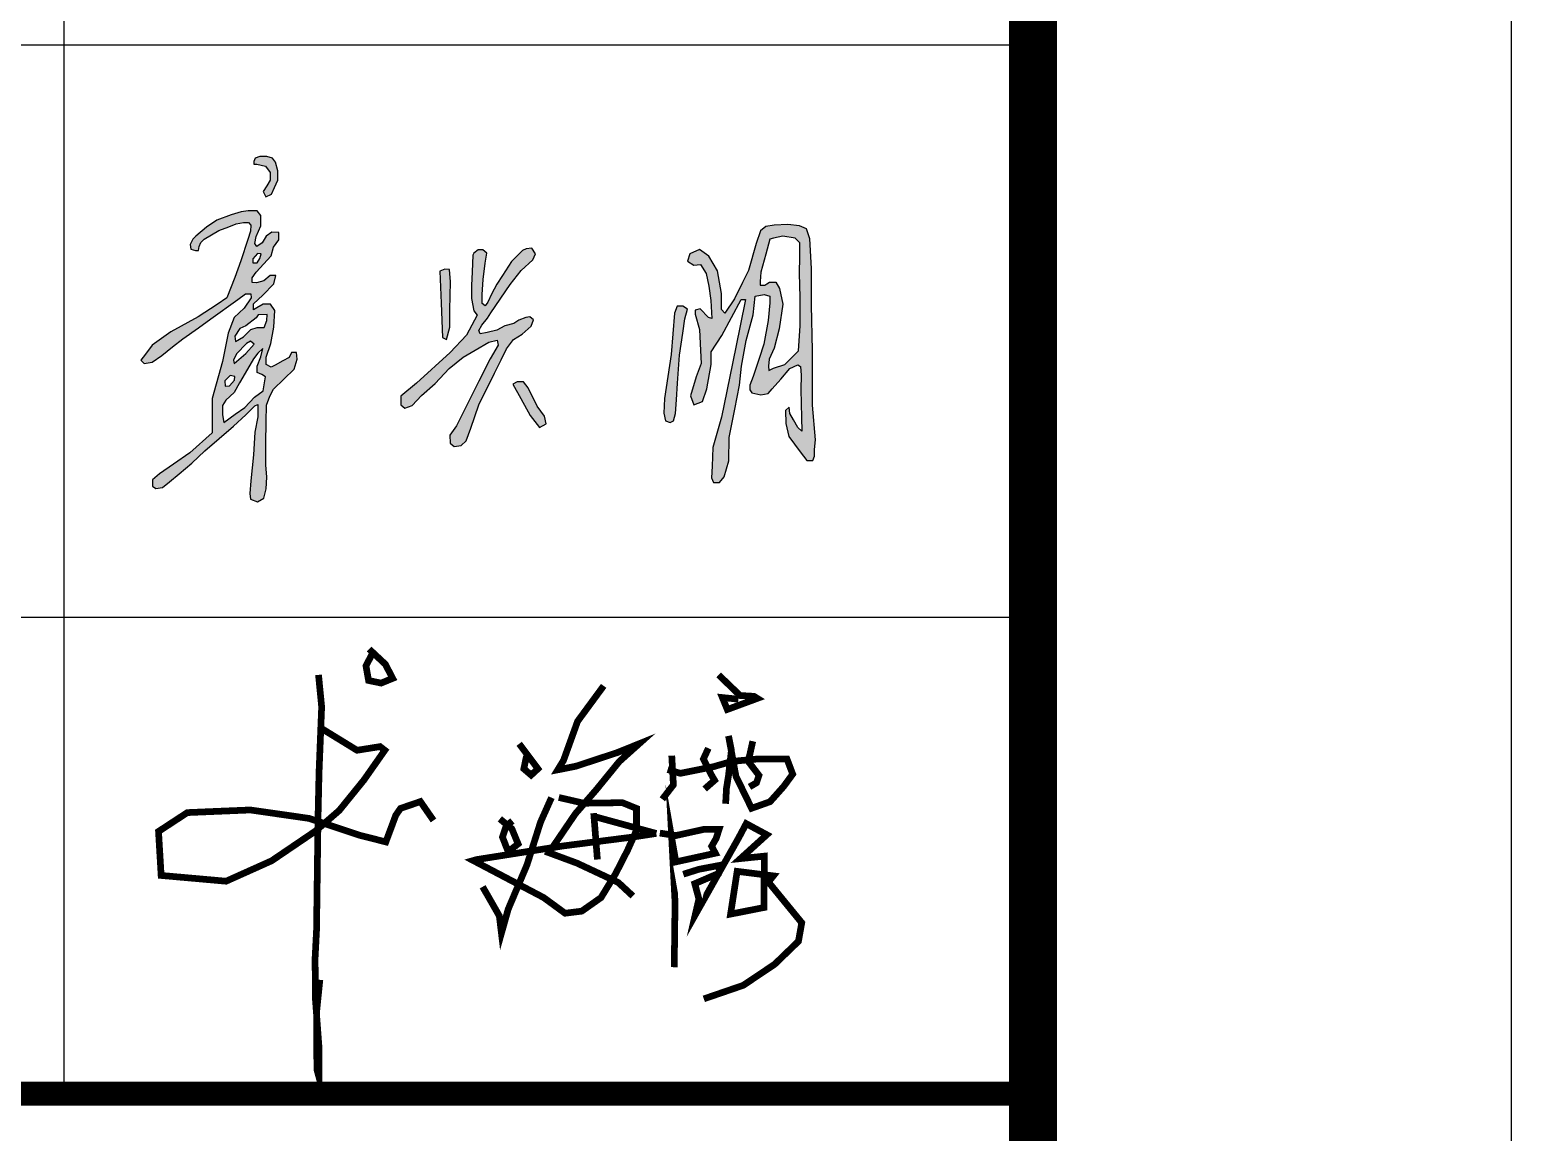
# Model space of a CAD drawing. Extents: x 69728788 to 150676229, y 20327566 to 43663798.
# Drawn here: x 75592230 to 75598425, y 20531956 to 20536564 of the extents above; entities that cross this region are included whole.
import ezdxf

# ---------------------------------------------------------------- set-up
doc = ezdxf.new("R2010")
doc.units = 0
doc.header["$LTSCALE"] = 1000
doc.header["$MEASUREMENT"] = 0
doc.layers.get('0').update_dxf_attribs({"linetype": 'CONTINUOUS'})
doc.layers.add('PUB_TITLE', color=4, linetype='CONTINUOUS')
doc.layers.add('图框', color=253, linetype='CONTINUOUS')

# ---------------------------------------------------------------- blocks, each defined once
blk = doc.blocks.new('zvzgbzxbz')
for points in [[(-131914.1, -764901.6), (-131889.5, -764906.8), (-131875.4, -764925.4), (-131875.4, -764947.8), (-131885, -764963.4), (-131895.6, -764980.4), (-131888.7, -764995.6), (-131872.4, -764988.3), (-131863.4, -764968.8), (-131853.8, -764948), (-131853.8, -764921.1), (-131860.8, -764896.1), (-131869.3, -764884), (-131885.8, -764879.6), (-131905.3, -764879.6), (-131918.5, -764884), (-131922.6, -764893.9), (-131922.6, -764901.6)], [(-131270.9, -765389.6), (-131275, -765380.3), (-131266.4, -765364.3), (-131250, -765344.9), (-131241, -765329.2), (-131185.3, -765247.9), (-131153.1, -765207.3), (-131119.7, -765176.9), (-131111.7, -765159), (-131122.1, -765142.9), (-131138.8, -765144.8), (-131149.5, -765150), (-131180.6, -765181.1), (-131206.8, -765222.2), (-131222.9, -765246.7), (-131239.1, -765275.9), (-131249.2, -765298.6), (-131256.4, -765308.8), (-131265.7, -765302.2), (-131265.9, -765276.5), (-131262.9, -765233), (-131256.4, -765186.4), (-131252.4, -765158), (-131263.5, -765148.3), (-131276.7, -765148.3), (-131289.8, -765157.2), (-131292.1, -765163.3), (-131294.6, -765211), (-131296.6, -765250.9), (-131296.6, -765287.8), (-131289.4, -765323.5), (-131280, -765336.3), (-131310.8, -765393.1), (-131357.5, -765443.1), (-131454.5, -765531.4), (-131500, -765568.6), (-131499.8, -765593.9), (-131488.4, -765603.6), (-131467.2, -765596), (-131439.7, -765567.3), (-131400.8, -765533), (-131360.2, -765489.5), (-131320.4, -765456.5), (-131285.3, -765436.2), (-131246, -765413.4), (-131222.7, -765407.9), (-131219.8, -765422.2), (-131242.2, -765462), (-131274.8, -765525.4), (-131339.8, -765654.7), (-131358.5, -765681.4), (-131357.4, -765703.8), (-131346.2, -765713.4), (-131325.9, -765711.3), (-131311.5, -765697.4), (-131298.2, -765660.6), (-131274.9, -765594), (-131229.9, -765503.1), (-131210.6, -765464.1), (-131195, -765432.6), (-131175.5, -765406.2), (-131150.7, -765390.8), (-131124.2, -765367.6), (-131118.2, -765349.3), (-131127.9, -765340.4), (-131139.9, -765342.3), (-131160, -765350.1), (-131174.6, -765360.2), (-131200.3, -765366.5), (-131223.5, -765379.2), (-131250.7, -765385.9)], [(-131356.3, -765240.3), (-131359.7, -765204.3), (-131373.2, -765203.7), (-131387.8, -765209), (-131384, -765301.3), (-131379.9, -765399.8), (-131368.5, -765405.9), (-131358.2, -765370.3), (-131358.2, -765320.8)], [(-130721.5, -765449.5), (-130740.2, -765576.1), (-130742.8, -765618.3), (-130738, -765639.6), (-130724.5, -765644.4), (-130714.9, -765640.3), (-130709.4, -765619), (-130706.5, -765579.8), (-130702.9, -765531.4), (-130697.6, -765451.1), (-130688.3, -765387.8), (-130682.1, -765346.3), (-130674.2, -765319.1), (-130688.3, -765309.7), (-130704.1, -765309.7), (-130711.9, -765329.9)], [(-131177, -765534.5), (-131154.5, -765575.2), (-131127.3, -765625), (-131100, -765658.9), (-131081.3, -765648.5), (-131086.2, -765626.3), (-131106.7, -765597.8), (-131133.3, -765544.6), (-131146.5, -765528), (-131165.2, -765528)]]:
    blk.add_hatch(color=256).paths.add_polyline_path(points)
h = blk.add_hatch(color=256)
h.paths.add_polyline_path([(-131872.6, -765486), (-131887.4, -765477.4), (-131887.4, -765456.7), (-131873.8, -765417.5), (-131865.4, -765370.6), (-131862.2, -765322.4), (-131875.1, -765304.4), (-131895.6, -765304.4), (-131914.3, -765315.3), (-131923.7, -765320.9), (-131923.7, -765303.8), (-131896.9, -765278), (-131865.4, -765245.9), (-131859.6, -765221.5), (-131875.7, -765221.5), (-131893.7, -765236.9), (-131914.9, -765243.3), (-131927.8, -765242.1), (-131927.8, -765228.6), (-131916.2, -765211.8), (-131873.3, -765165), (-131865.9, -765140.5), (-131850.5, -765118.9), (-131850.5, -765098.4), (-131870.5, -765097.2), (-131887, -765108.6), (-131898.4, -765127.4), (-131913.8, -765138.8), (-131920.3, -765130), (-131916.1, -765109.8), (-131902.4, -765079), (-131902.4, -765048.8), (-131913.2, -765035.7), (-131938.9, -765035.7), (-131959.4, -765038.5), (-131988.5, -765047.7), (-132028.9, -765063), (-132059.1, -765082.4), (-132090.1, -765108.6), (-132098.5, -765117.7), (-132106.3, -765132.6), (-132104.2, -765145.9), (-132090.8, -765149.7), (-132081.9, -765149.7), (-132079.9, -765138.1), (-132075.8, -765126.4), (-132066, -765116.9), (-132045.1, -765104.8), (-132023.5, -765092), (-131995, -765082.2), (-131973.8, -765073), (-131952.9, -765069.7), (-131938.6, -765069.7), (-131931.7, -765077.1), (-131932.8, -765093.9), (-131940.5, -765118), (-131960.2, -765179.5), (-131977.4, -765227.1), (-132000.8, -765286), (-132027.9, -765305.7), (-132083.1, -765341.2), (-132161.7, -765384.2), (-132215.9, -765422.5), (-132234.6, -765447.8), (-132247.8, -765465.5), (-132238.2, -765475.1), (-132215.5, -765471.6), (-132187.6, -765451.5), (-132157.2, -765426.8), (-132127.6, -765404.1), (-132082.2, -765372), (-132046.2, -765346.4), (-131969.2, -765290.8), (-131947.1, -765274.8), (-131931.3, -765274.8), (-131930, -765285.6), (-131950.9, -765315.7), (-131979, -765342.5), (-131996.7, -765387.6), (-132013.4, -765469.5), (-132042.8, -765576), (-132042.8, -765674.4), (-132107.3, -765731.9), (-132154.2, -765764.4), (-132194.2, -765792.2), (-132214.8, -765810), (-132214.1, -765827.6), (-132205.1, -765835), (-132186.1, -765831.4), (-132165.1, -765815.8), (-132137.8, -765792.3), (-132101.2, -765761.4), (-132063.5, -765726.6), (-131981.7, -765654.8), (-131945.6, -765623.1), (-131920.1, -765596.4), (-131911, -765592.5), (-131911, -765628.2), (-131920.1, -765672.9), (-131924, -765737.7), (-131931.1, -765813), (-131934.5, -765849), (-131932.1, -765865.5), (-131912.6, -765872.6), (-131893.7, -765862), (-131887.3, -765835.8), (-131885, -765802.2), (-131887.9, -765766.4), (-131888.7, -765705.6), (-131887.3, -765642.8), (-131886.2, -765595), (-131877.2, -765568.5), (-131865.9, -765548.7), (-131806.6, -765491), (-131797.6, -765462.6), (-131800.2, -765443.8), (-131814.4, -765443.8), (-131820.8, -765457.4), (-131839.6, -765467.7), (-131861.4, -765479.7)])
h.paths.add_polyline_path([(-131888.9, -765513.3), (-131895.8, -765553.3), (-131921.2, -765572.3), (-131948.3, -765601.2), (-131976.5, -765621.2), (-132009.5, -765644.7), (-132012.6, -765623.1), (-132012.6, -765595.8), (-132003.1, -765580), (-131979.6, -765558.5), (-131963.8, -765530.5), (-131941.5, -765491.1), (-131923.8, -765461.3), (-131911.7, -765444.8), (-131896.5, -765432.1), (-131902.2, -765456.2), (-131913, -765482.3), (-131913, -765501.3), (-131899.7, -765507)], flags=16)
h.paths.add_polyline_path([(-131945.4, -765446.1), (-131979, -765474.6), (-131980.9, -765465.1), (-131972.6, -765446.7), (-131943.5, -765417.5), (-131932, -765410.6), (-131921.6, -765418.9)], flags=16)
h.paths.add_polyline_path([(-131977.8, -765512), (-131978.7, -765523.1), (-131992.5, -765539.5), (-132004.9, -765540), (-132005.8, -765524.9), (-131991.1, -765509.3)], flags=16)
h.paths.add_polyline_path([(-131952.3, -765397.8), (-131975.8, -765411.8), (-131977.1, -765395.9), (-131963.2, -765374.3), (-131945.9, -765366.3), (-131916.1, -765343.2), (-131910.4, -765335), (-131884.4, -765334.4), (-131885, -765350.9), (-131892.7, -765371.2), (-131913, -765371.2), (-131931.8, -765377.3)], flags=16)
h.paths.add_polyline_path([(-131912.8, -765185.2), (-131925.7, -765185.2), (-131925.7, -765173.5), (-131912.2, -765158.4), (-131901.8, -765159.7), (-131905.3, -765172.6)], flags=16)
h = blk.add_hatch(color=256)
h.paths.add_polyline_path([(-130519.9, -765291.3), (-130507.7, -765291.3), (-130522.7, -765366.3), (-130545.2, -765475.1), (-130577, -765629), (-130601.5, -765716.8), (-130603.8, -765770.7), (-130605.2, -765804.1), (-130599.4, -765817.4), (-130582.3, -765817.4), (-130569, -765801.1), (-130555, -765755.2), (-130554.2, -765687.8), (-130537.9, -765606.4), (-130524.6, -765537.6), (-130518.7, -765482.8), (-130505.3, -765408.8), (-130485.2, -765334.5), (-130479.4, -765280.8), (-130453.7, -765276.7), (-130437.3, -765280.8), (-130437.3, -765300.7), (-130442, -765351.5), (-130454.9, -765419.2), (-130468.3, -765460.7), (-130484.9, -765512), (-130495.4, -765536.9), (-130495.4, -765550.4), (-130489, -765559.6), (-130463.3, -765565.4), (-130442.3, -765561.1), (-130431.1, -765547.5), (-130405.4, -765520.1), (-130379.4, -765489.2), (-130356.7, -765478.7), (-130349.1, -765483.9), (-130346.8, -765509), (-130348, -765549.7), (-130346.1, -765630.4), (-130345.4, -765670), (-130357.2, -765659), (-130369.6, -765637), (-130380.2, -765618.4), (-130381.4, -765601), (-130392.4, -765609.8), (-130391.6, -765647.3), (-130382.8, -765684.7), (-130349.8, -765728.7), (-130330.8, -765754.1), (-130313.8, -765754.1), (-130308.4, -765741.2), (-130309, -765722.1), (-130306.1, -765694.3), (-130314.2, -765594.6), (-130314.1, -765437.3), (-130317.5, -765306.9), (-130317.2, -765202), (-130322.2, -765116.3), (-130331.5, -765087.8), (-130351.6, -765078.9), (-130385.2, -765075.4), (-130424.8, -765076.6), (-130449.1, -765080.5), (-130464.2, -765093.6), (-130476.3, -765129.7), (-130498.4, -765207.9), (-130516.4, -765242.2), (-130539.3, -765288.7), (-130567.1, -765330.4), (-130576.1, -765319.8), (-130576.1, -765273.2), (-130588.3, -765208.7), (-130612.8, -765166.2), (-130639.8, -765147.4), (-130667.6, -765159.6), (-130674.1, -765180.9), (-130656.2, -765192.3), (-130637.4, -765189.9), (-130621, -765216), (-130612.8, -765252.8), (-130607.1, -765293.6), (-130604.4, -765345.1), (-130614.2, -765342.2), (-130638.2, -765318.1), (-130652.1, -765321.4), (-130652.2, -765333.5), (-130640, -765376.7), (-130637.1, -765437.6), (-130635.4, -765475.1), (-130649.3, -765513.6), (-130666.2, -765568), (-130655.9, -765594.2), (-130631.1, -765584.5), (-130618.4, -765548.3), (-130606.2, -765477.9), (-130606.2, -765441.4), (-130575.2, -765394.5)])
h.paths.add_polyline_path([(-130410.2, -765375), (-130400.1, -765304.4), (-130409.2, -765259), (-130420.3, -765240.9), (-130438.5, -765240.9), (-130446.3, -765245.8), (-130451.6, -765250), (-130465.2, -765250), (-130465.2, -765239.4), (-130463, -765212.6), (-130449.1, -765160.7), (-130437.5, -765117.3), (-130427.2, -765114.1), (-130400, -765108.4), (-130364.7, -765114.1), (-130351.1, -765127.7), (-130351.1, -765168.4), (-130352, -765215.5), (-130350.2, -765285.3), (-130350.2, -765366.8), (-130354.7, -765438.4), (-130394.6, -765478.2), (-130427.2, -765488.2), (-130439.9, -765495.4), (-130441.7, -765482.8), (-130439, -765462.8), (-130424.5, -765431.1)], flags=16)
for p, q in [((-131918.5, -764884), (-131922.6, -764893.9)), ((-131922.6, -764893.9), (-131922.6, -764901.6)), ((-131922.6, -764901.6), (-131914.1, -764901.6)), ((-131905.3, -764879.6), (-131918.5, -764884)), ((-131914.1, -764901.6), (-131889.5, -764906.8)), ((-131885.8, -764879.6), (-131905.3, -764879.6)), ((-131889.5, -764906.8), (-131875.4, -764925.4)), ((-131869.3, -764884), (-131885.8, -764879.6)), ((-131860.8, -764896.1), (-131869.3, -764884)), ((-131853.8, -764921.1), (-131860.8, -764896.1)), ((-131875.4, -764947.8), (-131885, -764963.4)), ((-131875.4, -764925.4), (-131875.4, -764947.8)), ((-131863.4, -764968.8), (-131853.8, -764948)), ((-131853.8, -764948), (-131853.8, -764921.1)), ((-131885, -764963.4), (-131895.6, -764980.4)), ((-131895.6, -764980.4), (-131888.7, -764995.6)), ((-131888.7, -764995.6), (-131872.4, -764988.3)), ((-131872.4, -764988.3), (-131863.4, -764968.8)), ((-131959.4, -765038.5), (-131988.5, -765047.7)), ((-131938.9, -765035.7), (-131959.4, -765038.5)), ((-131913.2, -765035.7), (-131938.9, -765035.7)), ((-131902.4, -765048.8), (-131913.2, -765035.7)), ((-132059.1, -765082.4), (-132090.1, -765108.6)), ((-132028.9, -765063), (-132059.1, -765082.4)), ((-131988.5, -765047.7), (-132028.9, -765063)), ((-132023.5, -765092), (-131995, -765082.2)), ((-131995, -765082.2), (-131973.8, -765073)), ((-131973.8, -765073), (-131952.9, -765069.7)), ((-131952.9, -765069.7), (-131938.6, -765069.7)), ((-131938.6, -765069.7), (-131931.7, -765077.1)), ((-131931.7, -765077.1), (-131932.8, -765093.9)), ((-131916.1, -765109.8), (-131902.4, -765079)), ((-131902.4, -765079), (-131902.4, -765048.8)), ((-130449.1, -765080.5), (-130464.2, -765093.6)), ((-130424.8, -765076.6), (-130449.1, -765080.5)), ((-130385.2, -765075.4), (-130424.8, -765076.6)), ((-130351.6, -765078.9), (-130385.2, -765075.4)), ((-130331.5, -765087.8), (-130351.6, -765078.9)), ((-132098.5, -765117.7), (-132106.3, -765132.6)), ((-132090.1, -765108.6), (-132098.5, -765117.7)), ((-132079.9, -765138.1), (-132075.8, -765126.4)), ((-132075.8, -765126.4), (-132066, -765116.9)), ((-132066, -765116.9), (-132045.1, -765104.8)), ((-132045.1, -765104.8), (-132023.5, -765092)), ((-131940.5, -765118), (-131960.2, -765179.5)), ((-131932.8, -765093.9), (-131940.5, -765118)), ((-131920.3, -765130), (-131916.1, -765109.8)), ((-131898.4, -765127.4), (-131913.8, -765138.8)), ((-131887, -765108.6), (-131898.4, -765127.4)), ((-131870.5, -765097.2), (-131887, -765108.6)), ((-131850.5, -765098.4), (-131870.5, -765097.2)), ((-131865.9, -765140.5), (-131850.5, -765118.9)), ((-131850.5, -765118.9), (-131850.5, -765098.4)), ((-130464.2, -765093.6), (-130476.3, -765129.7)), ((-130437.5, -765117.3), (-130449.1, -765160.7)), ((-130427.2, -765114.1), (-130437.5, -765117.3)), ((-130400, -765108.4), (-130427.2, -765114.1)), ((-130364.7, -765114.1), (-130400, -765108.4)), ((-130351.1, -765127.7), (-130364.7, -765114.1)), ((-130351.1, -765168.4), (-130351.1, -765127.7)), ((-130322.2, -765116.3), (-130331.5, -765087.8)), ((-130317.2, -765202), (-130322.2, -765116.3)), ((-132106.3, -765132.6), (-132104.2, -765145.9)), ((-132104.2, -765145.9), (-132090.8, -765149.7)), ((-132090.8, -765149.7), (-132081.9, -765149.7)), ((-132081.9, -765149.7), (-132079.9, -765138.1)), ((-131912.2, -765158.4), (-131925.7, -765173.5)), ((-131913.8, -765138.8), (-131920.3, -765130)), ((-131916.2, -765211.8), (-131873.3, -765165)), ((-131901.8, -765159.7), (-131912.2, -765158.4)), ((-131905.3, -765172.6), (-131901.8, -765159.7)), ((-131873.3, -765165), (-131865.9, -765140.5)), ((-131292.1, -765163.3), (-131294.6, -765211)), ((-131289.8, -765157.2), (-131292.1, -765163.3)), ((-131276.7, -765148.3), (-131289.8, -765157.2)), ((-131263.5, -765148.3), (-131276.7, -765148.3)), ((-131252.4, -765158), (-131263.5, -765148.3)), ((-131256.4, -765186.4), (-131252.4, -765158)), ((-131149.5, -765150), (-131180.6, -765181.1)), ((-131138.8, -765144.8), (-131149.5, -765150)), ((-131122.1, -765142.9), (-131138.8, -765144.8)), ((-131111.7, -765159), (-131122.1, -765142.9)), ((-131119.7, -765176.9), (-131111.7, -765159)), ((-130667.6, -765159.6), (-130674.1, -765180.9)), ((-130639.8, -765147.4), (-130667.6, -765159.6)), ((-130612.8, -765166.2), (-130639.8, -765147.4)), ((-130588.3, -765208.7), (-130612.8, -765166.2)), ((-130476.3, -765129.7), (-130498.4, -765207.9)), ((-130449.1, -765160.7), (-130463, -765212.6)), ((-130352, -765215.5), (-130351.1, -765168.4)), ((-131960.2, -765179.5), (-131977.4, -765227.1)), ((-131927.8, -765228.6), (-131916.2, -765211.8)), ((-131925.7, -765173.5), (-131925.7, -765185.2)), ((-131925.7, -765185.2), (-131912.8, -765185.2)), ((-131912.8, -765185.2), (-131905.3, -765172.6)), ((-131373.2, -765203.7), (-131387.8, -765209)), ((-131387.8, -765209), (-131384, -765301.3)), ((-131359.7, -765204.3), (-131373.2, -765203.7)), ((-131356.3, -765240.3), (-131359.7, -765204.3)), ((-131294.6, -765211), (-131296.6, -765250.9)), ((-131262.9, -765233), (-131256.4, -765186.4)), ((-131180.6, -765181.1), (-131206.8, -765222.2)), ((-131185.3, -765247.9), (-131153.1, -765207.3)), ((-131153.1, -765207.3), (-131119.7, -765176.9)), ((-130674.1, -765180.9), (-130656.2, -765192.3)), ((-130656.2, -765192.3), (-130637.4, -765189.9)), ((-130637.4, -765189.9), (-130621, -765216)), ((-130576.1, -765273.2), (-130588.3, -765208.7)), ((-130498.4, -765207.9), (-130516.4, -765242.2)), ((-130463, -765212.6), (-130465.2, -765239.4)), ((-130317.5, -765306.9), (-130317.2, -765202)), ((-131977.4, -765227.1), (-132000.8, -765286)), ((-131927.8, -765242.1), (-131927.8, -765228.6)), ((-131914.9, -765243.3), (-131927.8, -765242.1)), ((-131893.7, -765236.9), (-131914.9, -765243.3)), ((-131896.9, -765278), (-131865.4, -765245.9)), ((-131875.7, -765221.5), (-131893.7, -765236.9)), ((-131859.6, -765221.5), (-131875.7, -765221.5)), ((-131865.4, -765245.9), (-131859.6, -765221.5)), ((-131358.2, -765320.8), (-131356.3, -765240.3)), ((-131296.6, -765250.9), (-131296.6, -765287.8)), ((-131265.9, -765276.5), (-131262.9, -765233)), ((-131241, -765329.2), (-131185.3, -765247.9)), ((-131222.9, -765246.7), (-131239.1, -765275.9)), ((-131206.8, -765222.2), (-131222.9, -765246.7)), ((-130621, -765216), (-130612.8, -765252.8)), ((-130612.8, -765252.8), (-130607.1, -765293.6)), ((-130516.4, -765242.2), (-130539.3, -765288.7)), ((-130465.2, -765239.4), (-130465.2, -765250)), ((-130465.2, -765250), (-130451.6, -765250)), ((-130451.6, -765250), (-130446.3, -765245.8)), ((-130446.3, -765245.8), (-130438.5, -765240.9)), ((-130438.5, -765240.9), (-130420.3, -765240.9)), ((-130420.3, -765240.9), (-130409.2, -765259)), ((-130350.2, -765285.3), (-130352, -765215.5)), ((-132046.2, -765346.4), (-131969.2, -765290.8)), ((-132000.8, -765286), (-132027.9, -765305.7)), ((-131969.2, -765290.8), (-131947.1, -765274.8)), ((-131930, -765285.6), (-131950.9, -765315.7)), ((-131947.1, -765274.8), (-131931.3, -765274.8)), ((-131931.3, -765274.8), (-131930, -765285.6)), ((-131923.7, -765303.8), (-131896.9, -765278)), ((-131296.6, -765287.8), (-131289.4, -765323.5)), ((-131265.7, -765302.2), (-131265.9, -765276.5)), ((-131239.1, -765275.9), (-131249.2, -765298.6)), ((-130607.1, -765293.6), (-130604.4, -765345.1)), ((-130576.1, -765319.8), (-130576.1, -765273.2)), ((-130575.2, -765394.5), (-130519.9, -765291.3)), ((-130539.3, -765288.7), (-130567.1, -765330.4)), ((-130507.7, -765291.3), (-130522.7, -765366.3)), ((-130519.9, -765291.3), (-130507.7, -765291.3)), ((-130485.2, -765334.5), (-130479.4, -765280.8)), ((-130479.4, -765280.8), (-130453.7, -765276.7)), ((-130453.7, -765276.7), (-130437.3, -765280.8)), ((-130437.3, -765280.8), (-130437.3, -765300.7)), ((-130409.2, -765259), (-130400.1, -765304.4)), ((-130350.2, -765366.8), (-130350.2, -765285.3)), ((-132027.9, -765305.7), (-132083.1, -765341.2)), ((-131950.9, -765315.7), (-131979, -765342.5)), ((-131923.7, -765320.9), (-131923.7, -765303.8)), ((-131914.3, -765315.3), (-131923.7, -765320.9)), ((-131910.4, -765335), (-131916.1, -765343.2)), ((-131895.6, -765304.4), (-131914.3, -765315.3)), ((-131884.4, -765334.4), (-131910.4, -765335)), ((-131875.1, -765304.4), (-131895.6, -765304.4)), ((-131885, -765350.9), (-131884.4, -765334.4)), ((-131862.2, -765322.4), (-131875.1, -765304.4)), ((-131865.4, -765370.6), (-131862.2, -765322.4)), ((-131384, -765301.3), (-131379.9, -765399.8)), ((-131358.2, -765370.3), (-131358.2, -765320.8)), ((-131280, -765336.3), (-131310.8, -765393.1)), ((-131289.4, -765323.5), (-131280, -765336.3)), ((-131256.4, -765308.8), (-131265.7, -765302.2)), ((-131249.2, -765298.6), (-131256.4, -765308.8)), ((-131250, -765344.9), (-131241, -765329.2)), ((-131127.9, -765340.4), (-131139.9, -765342.3)), ((-131118.2, -765349.3), (-131127.9, -765340.4)), ((-130711.9, -765329.9), (-130721.5, -765449.5)), ((-130704.1, -765309.7), (-130711.9, -765329.9)), ((-130688.3, -765309.7), (-130704.1, -765309.7)), ((-130674.2, -765319.1), (-130688.3, -765309.7)), ((-130682.1, -765346.3), (-130674.2, -765319.1)), ((-130652.1, -765321.4), (-130652.2, -765333.5)), ((-130652.2, -765333.5), (-130640, -765376.7)), ((-130638.2, -765318.1), (-130652.1, -765321.4)), ((-130614.2, -765342.2), (-130638.2, -765318.1)), ((-130567.1, -765330.4), (-130576.1, -765319.8)), ((-130567.1, -765330.4), (-130567.1, -765330.4)), ((-130505.3, -765408.8), (-130485.2, -765334.5)), ((-130437.3, -765300.7), (-130442, -765351.5)), ((-130400.1, -765304.4), (-130410.2, -765375)), ((-130314.1, -765437.3), (-130317.5, -765306.9)), ((-132083.1, -765341.2), (-132161.7, -765384.2)), ((-132127.6, -765404.1), (-132082.2, -765372)), ((-132082.2, -765372), (-132046.2, -765346.4)), ((-131979, -765342.5), (-131996.7, -765387.6)), ((-131963.2, -765374.3), (-131977.1, -765395.9)), ((-131945.9, -765366.3), (-131963.2, -765374.3)), ((-131952.3, -765397.8), (-131931.8, -765377.3)), ((-131916.1, -765343.2), (-131945.9, -765366.3)), ((-131931.8, -765377.3), (-131913, -765371.2)), ((-131913, -765371.2), (-131892.7, -765371.2)), ((-131892.7, -765371.2), (-131885, -765350.9)), ((-131873.8, -765417.5), (-131865.4, -765370.6)), ((-131368.5, -765405.9), (-131358.2, -765370.3)), ((-131275, -765380.3), (-131266.4, -765364.3)), ((-131270.9, -765389.6), (-131275, -765380.3)), ((-131266.4, -765364.3), (-131250, -765344.9)), ((-131223.5, -765379.2), (-131250.7, -765385.9)), ((-131200.3, -765366.5), (-131223.5, -765379.2)), ((-131174.6, -765360.2), (-131200.3, -765366.5)), ((-131160, -765350.1), (-131174.6, -765360.2)), ((-131139.9, -765342.3), (-131160, -765350.1)), ((-131150.7, -765390.8), (-131124.2, -765367.6)), ((-131124.2, -765367.6), (-131118.2, -765349.3)), ((-130688.3, -765387.8), (-130682.1, -765346.3)), ((-130640, -765376.7), (-130637.1, -765437.6)), ((-130604.4, -765345.1), (-130614.2, -765342.2)), ((-130522.7, -765366.3), (-130545.2, -765475.1)), ((-130442, -765351.5), (-130454.9, -765419.2)), ((-130410.2, -765375), (-130424.5, -765431.1)), ((-130354.7, -765438.4), (-130350.2, -765366.8)), ((-132215.9, -765422.5), (-132234.6, -765447.8)), ((-132161.7, -765384.2), (-132215.9, -765422.5)), ((-132157.2, -765426.8), (-132127.6, -765404.1)), ((-131996.7, -765387.6), (-132013.4, -765469.5)), ((-131977.1, -765395.9), (-131975.8, -765411.8)), ((-131975.8, -765411.8), (-131952.3, -765397.8)), ((-131943.5, -765417.5), (-131972.6, -765446.7)), ((-131945.4, -765446.1), (-131921.6, -765418.9)), ((-131932, -765410.6), (-131943.5, -765417.5)), ((-131921.6, -765418.9), (-131932, -765410.6)), ((-131887.4, -765456.7), (-131873.8, -765417.5)), ((-131379.9, -765399.8), (-131368.5, -765405.9)), ((-131310.8, -765393.1), (-131357.5, -765443.1)), ((-131285.3, -765436.2), (-131246, -765413.4)), ((-131250.7, -765385.9), (-131270.9, -765389.6)), ((-131246, -765413.4), (-131222.7, -765407.9)), ((-131219.8, -765422.2), (-131242.2, -765462)), ((-131222.7, -765407.9), (-131219.8, -765422.2)), ((-131195, -765432.6), (-131175.5, -765406.2)), ((-131175.5, -765406.2), (-131150.7, -765390.8)), ((-130697.6, -765451.1), (-130688.3, -765387.8)), ((-130606.2, -765441.4), (-130575.2, -765394.5)), ((-130518.7, -765482.8), (-130505.3, -765408.8)), ((-130454.9, -765419.2), (-130468.3, -765460.7)), ((-132234.6, -765447.8), (-132247.8, -765465.5)), ((-132247.8, -765465.5), (-132238.2, -765475.1)), ((-132215.5, -765471.6), (-132187.6, -765451.5)), ((-132187.6, -765451.5), (-132157.2, -765426.8)), ((-131972.6, -765446.7), (-131980.9, -765465.1)), ((-131980.9, -765465.1), (-131979, -765474.6)), ((-131979, -765474.6), (-131945.4, -765446.1)), ((-131923.8, -765461.3), (-131941.5, -765491.1)), ((-131911.7, -765444.8), (-131923.8, -765461.3)), ((-131913, -765482.3), (-131902.2, -765456.2)), ((-131896.5, -765432.1), (-131911.7, -765444.8)), ((-131911.7, -765444.8), (-131911.7, -765444.8)), ((-131911.7, -765444.8), (-131911.7, -765444.8)), ((-131902.2, -765456.2), (-131896.5, -765432.1)), ((-131896.5, -765432.1), (-131896.5, -765432.1)), ((-131896.5, -765432.1), (-131896.5, -765432.1)), ((-131887.4, -765477.4), (-131887.4, -765456.7)), ((-131839.6, -765467.7), (-131861.4, -765479.7)), ((-131820.8, -765457.4), (-131839.6, -765467.7)), ((-131814.4, -765443.8), (-131820.8, -765457.4)), ((-131800.2, -765443.8), (-131814.4, -765443.8)), ((-131806.6, -765491), (-131797.6, -765462.6)), ((-131797.6, -765462.6), (-131800.2, -765443.8)), ((-131357.5, -765443.1), (-131454.5, -765531.4)), ((-131360.2, -765489.5), (-131320.4, -765456.5)), ((-131320.4, -765456.5), (-131285.3, -765436.2)), ((-131242.2, -765462), (-131274.8, -765525.4)), ((-131229.9, -765503.1), (-131210.6, -765464.1)), ((-131210.6, -765464.1), (-131195, -765432.6)), ((-130721.5, -765449.5), (-130740.2, -765576.1)), ((-130702.9, -765531.4), (-130697.6, -765451.1)), ((-130637.1, -765437.6), (-130635.4, -765475.1)), ((-130606.2, -765477.9), (-130606.2, -765441.4)), ((-130468.3, -765460.7), (-130484.9, -765512)), ((-130439, -765462.8), (-130441.7, -765482.8)), ((-130424.5, -765431.1), (-130439, -765462.8)), ((-130394.6, -765478.2), (-130354.7, -765438.4)), ((-130314.2, -765594.6), (-130314.1, -765437.3)), ((-132238.2, -765475.1), (-132215.5, -765471.6)), ((-132013.4, -765469.5), (-132042.8, -765576)), ((-131991.1, -765509.3), (-132005.8, -765524.9)), ((-131977.8, -765512), (-131991.1, -765509.3)), ((-131941.5, -765491.1), (-131963.8, -765530.5)), ((-131913, -765501.3), (-131913, -765482.3)), ((-131899.7, -765507), (-131913, -765501.3)), ((-131888.9, -765513.3), (-131899.7, -765507)), ((-131872.6, -765486), (-131887.4, -765477.4)), ((-131861.4, -765479.7), (-131872.6, -765486)), ((-131865.9, -765548.7), (-131806.6, -765491)), ((-131400.8, -765533), (-131360.2, -765489.5)), ((-131274.9, -765594), (-131229.9, -765503.1)), ((-130635.4, -765475.1), (-130649.3, -765513.6)), ((-130618.4, -765548.3), (-130606.2, -765477.9)), ((-130545.2, -765475.1), (-130577, -765629)), ((-130524.6, -765537.6), (-130518.7, -765482.8)), ((-130441.7, -765482.8), (-130439.9, -765495.4)), ((-130439.9, -765495.4), (-130427.2, -765488.2)), ((-130427.2, -765488.2), (-130394.6, -765478.2)), ((-130405.4, -765520.1), (-130379.4, -765489.2)), ((-130379.4, -765489.2), (-130356.7, -765478.7)), ((-130356.7, -765478.7), (-130349.1, -765483.9)), ((-130349.1, -765483.9), (-130346.8, -765509)), ((-130346.8, -765509), (-130348, -765549.7)), ((-132005.8, -765524.9), (-132004.9, -765540)), ((-132004.9, -765540), (-131992.5, -765539.5)), ((-131992.5, -765539.5), (-131978.7, -765523.1)), ((-131963.8, -765530.5), (-131979.6, -765558.5)), ((-131978.7, -765523.1), (-131977.8, -765512)), ((-131921.2, -765572.3), (-131895.8, -765553.3)), ((-131895.8, -765553.3), (-131888.9, -765513.3)), ((-131877.2, -765568.5), (-131865.9, -765548.7)), ((-131454.5, -765531.4), (-131500, -765568.6)), ((-131439.7, -765567.3), (-131400.8, -765533)), ((-131274.8, -765525.4), (-131339.8, -765654.7)), ((-131165.2, -765528), (-131177, -765534.5)), ((-131177, -765534.5), (-131154.5, -765575.2)), ((-131146.5, -765528), (-131165.2, -765528)), ((-131133.3, -765544.6), (-131146.5, -765528)), ((-131106.7, -765597.8), (-131133.3, -765544.6)), ((-130706.5, -765579.8), (-130702.9, -765531.4)), ((-130649.3, -765513.6), (-130666.2, -765568)), ((-130631.1, -765584.5), (-130618.4, -765548.3)), ((-130537.9, -765606.4), (-130524.6, -765537.6)), ((-130484.9, -765512), (-130495.4, -765536.9)), ((-130495.4, -765536.9), (-130495.4, -765550.4)), ((-130495.4, -765550.4), (-130489, -765559.6)), ((-130442.3, -765561.1), (-130431.1, -765547.5)), ((-130431.1, -765547.5), (-130405.4, -765520.1)), ((-130348, -765549.7), (-130346.1, -765630.4)), ((-132042.8, -765576), (-132042.8, -765674.4)), ((-132003.1, -765580), (-132012.6, -765595.8)), ((-132012.6, -765595.8), (-132012.6, -765623.1)), ((-131979.6, -765558.5), (-132003.1, -765580)), ((-131948.3, -765601.2), (-131921.2, -765572.3)), ((-131945.6, -765623.1), (-131920.1, -765596.4)), ((-131920.1, -765596.4), (-131911, -765592.5)), ((-131911, -765592.5), (-131911, -765628.2)), ((-131887.3, -765642.8), (-131886.2, -765595)), ((-131886.2, -765595), (-131877.2, -765568.5)), ((-131500, -765568.6), (-131499.8, -765593.9)), ((-131499.8, -765593.9), (-131488.4, -765603.6)), ((-131488.4, -765603.6), (-131467.2, -765596)), ((-131467.2, -765596), (-131439.7, -765567.3)), ((-131298.2, -765660.6), (-131274.9, -765594)), ((-131154.5, -765575.2), (-131127.3, -765625)), ((-130740.2, -765576.1), (-130742.8, -765618.3)), ((-130709.4, -765619), (-130706.5, -765579.8)), ((-130666.2, -765568), (-130655.9, -765594.2)), ((-130655.9, -765594.2), (-130631.1, -765584.5)), ((-130489, -765559.6), (-130463.3, -765565.4)), ((-130463.3, -765565.4), (-130442.3, -765561.1)), ((-130306.1, -765694.3), (-130314.2, -765594.6)), ((-132012.6, -765623.1), (-132009.5, -765644.7)), ((-132009.5, -765644.7), (-131976.5, -765621.2)), ((-131981.7, -765654.8), (-131945.6, -765623.1)), ((-131976.5, -765621.2), (-131948.3, -765601.2)), ((-131911, -765628.2), (-131920.1, -765672.9)), ((-131127.3, -765625), (-131100, -765658.9)), ((-131086.2, -765626.3), (-131106.7, -765597.8)), ((-131081.3, -765648.5), (-131086.2, -765626.3)), ((-130742.8, -765618.3), (-130738, -765639.6)), ((-130738, -765639.6), (-130724.5, -765644.4)), ((-130714.9, -765640.3), (-130709.4, -765619)), ((-130577, -765629), (-130601.5, -765716.8)), ((-130554.2, -765687.8), (-130537.9, -765606.4)), ((-130381.4, -765601), (-130392.4, -765609.8)), ((-130392.4, -765609.8), (-130391.6, -765647.3)), ((-130380.2, -765618.4), (-130381.4, -765601)), ((-130369.6, -765637), (-130380.2, -765618.4)), ((-130357.2, -765659), (-130369.6, -765637)), ((-130346.1, -765630.4), (-130345.4, -765670)), ((-132042.8, -765674.4), (-132107.3, -765731.9)), ((-132063.5, -765726.6), (-131981.7, -765654.8)), ((-131920.1, -765672.9), (-131924, -765737.7)), ((-131888.7, -765705.6), (-131887.3, -765642.8)), ((-131339.8, -765654.7), (-131358.5, -765681.4)), ((-131358.5, -765681.4), (-131357.4, -765703.8)), ((-131311.5, -765697.4), (-131298.2, -765660.6)), ((-131100, -765658.9), (-131081.3, -765648.5)), ((-130724.5, -765644.4), (-130714.9, -765640.3)), ((-130391.6, -765647.3), (-130382.8, -765684.7)), ((-130345.4, -765670), (-130357.2, -765659)), ((-131887.9, -765766.4), (-131888.7, -765705.6)), ((-131357.4, -765703.8), (-131346.2, -765713.4)), ((-131346.2, -765713.4), (-131325.9, -765711.3)), ((-131325.9, -765711.3), (-131311.5, -765697.4)), ((-130601.5, -765716.8), (-130603.8, -765770.7)), ((-130555, -765755.2), (-130554.2, -765687.8)), ((-130382.8, -765684.7), (-130349.8, -765728.7)), ((-130309, -765722.1), (-130306.1, -765694.3)), ((-130308.4, -765741.2), (-130309, -765722.1)), ((-132154.2, -765764.4), (-132194.2, -765792.2)), ((-132107.3, -765731.9), (-132154.2, -765764.4)), ((-132137.8, -765792.3), (-132101.2, -765761.4)), ((-132101.2, -765761.4), (-132063.5, -765726.6)), ((-131924, -765737.7), (-131931.1, -765813)), ((-131885, -765802.2), (-131887.9, -765766.4)), ((-130569, -765801.1), (-130555, -765755.2)), ((-130349.8, -765728.7), (-130330.8, -765754.1)), ((-130330.8, -765754.1), (-130313.8, -765754.1)), ((-130313.8, -765754.1), (-130308.4, -765741.2)), ((-132194.2, -765792.2), (-132214.8, -765810)), ((-132214.8, -765810), (-132214.1, -765827.6)), ((-132165.1, -765815.8), (-132137.8, -765792.3)), ((-131887.3, -765835.8), (-131885, -765802.2)), ((-130603.8, -765770.7), (-130605.2, -765804.1)), ((-130605.2, -765804.1), (-130599.4, -765817.4)), ((-130582.3, -765817.4), (-130569, -765801.1)), ((-132214.1, -765827.6), (-132205.1, -765835)), ((-132205.1, -765835), (-132186.1, -765831.4)), ((-132186.1, -765831.4), (-132165.1, -765815.8)), ((-131931.1, -765813), (-131934.5, -765849)), ((-131934.5, -765849), (-131932.1, -765865.5)), ((-131893.7, -765862), (-131887.3, -765835.8)), ((-130599.4, -765817.4), (-130582.3, -765817.4)), ((-131932.1, -765865.5), (-131912.6, -765872.6)), ((-131912.6, -765872.6), (-131893.7, -765862))]:
    blk.add_line(p, q)

msp = doc.modelspace()

# ---------------------------------------------------------------- linework, layer by layer
at = {"const_width": 28}
for points in [[(75593649.5, 20533975.8), (75593717.4, 20533912.4), (75593748, 20533853.3), (75593699.8, 20533833.6), (75593647.3, 20533844.5), (75593636.3, 20533905.8), (75593660.4, 20533951.8)], [(75593438, 20533868), (75593451.1, 20533734.6), (75593440.2, 20533461), (75593435.8, 20533266.3), (75593429.7, 20532801.2), (75593423.6, 20532682.9), (75593425.1, 20532512.3), (75593440.5, 20532304.9), (75593440.5, 20532185), (75593431.3, 20532218.8), (75593429.7, 20532457), (75593443.6, 20532593.8)], [(75595110.9, 20533867.7), (75595200.3, 20533781.7), (75595258.8, 20533778.3), (75595272.6, 20533769.7), (75595147, 20533723.3), (75595126.4, 20533773.2), (75595193.4, 20533766.3)], [(75594630.1, 20533822), (75594521.1, 20533673.8), (75594462.2, 20533510.4), (75594438.2, 20533471.2), (75594514.5, 20533486.4), (75594686.8, 20533543.1), (75594778.3, 20533580.1), (75594695.5, 20533506), (75594599.5, 20533388.4), (75594512.3, 20533288.2), (75594401.1, 20533124.8), (75594518.9, 20533081.2), (75594691.1, 20533000.6), (75594752.2, 20532943.9)], [(75593445.7, 20533647), (75593599, 20533552.9), (75593695.4, 20533568.2), (75593715.1, 20533552.9), (75593627.5, 20533428.2), (75593524.6, 20533301.3), (75593426, 20533215.9), (75593242.1, 20533091.2), (75593051.6, 20533005.8), (75592780, 20533029.9), (75592769.1, 20533213.7), (75592889.5, 20533292.5), (75593152.3, 20533303.5), (75593397.6, 20533268.4), (75593607.8, 20533198.4), (75593719.5, 20533170), (75593761.1, 20533281.6), (75593780.8, 20533310), (75593864, 20533338.5), (75593918.7, 20533259.7)], [(75594276.8, 20533580.1), (75594355.3, 20533475.5), (75594326.9, 20533449.4), (75594296.4, 20533475.5), (75594307.3, 20533527.8)], [(75594897.6, 20533472.1), (75594950.9, 20533456.6), (75595088.5, 20533484.1), (75595165.9, 20533506.4), (75595276, 20533516.8), (75595396.4, 20533516.8), (75595420.5, 20533453.2), (75595382.6, 20533401.6), (75595325.9, 20533338), (75595248.5, 20533310.5), (75595183.1, 20533444.6), (75595152.2, 20533613), (75595164.2, 20533552.9), (75595152.2, 20533448), (75595143.6, 20533394.7), (75595140.1, 20533329.4)], [(75595067.9, 20533561.5), (75595047.3, 20533516.8), (75595079.9, 20533451.4), (75595093.7, 20533427.4), (75595052.4, 20533391.3)], [(75595253.6, 20533590.7), (75595234.7, 20533506.4), (75595279.4, 20533448), (75595269.1, 20533417.1), (75595239.9, 20533399.9)], [(75594914.8, 20533530.5), (75594921.7, 20533408.5), (75594875.3, 20533348.3)], [(75594864.9, 20533206.9), (75594932, 20533196.6), (75595048.9, 20533222.4), (75595112.6, 20533222.4), (75595100.5, 20533184.6), (75595081.6, 20533151.9), (75595097.1, 20533122.7), (75594932, 20533086.6), (75594914.8, 20533184.6), (75594928.5, 20532918.1), (75594926.8, 20532770.3), (75594925.1, 20532646.6)], [(75594442.6, 20533355.7), (75594547.2, 20533331.7), (75594708.6, 20533333.9), (75594767.4, 20533310), (75594767.4, 20533218.4), (75594730.4, 20533135.7), (75594680.2, 20533037.6), (75594619.2, 20532937.4), (75594538.5, 20532880.7), (75594468.7, 20532872), (75594379.3, 20532937.4), (75594085, 20533092.1), (75594100.3, 20533096.4), (75594460, 20533153.1), (75594750, 20533190.1), (75594850.3, 20533205.4)], [(75594124.2, 20532982.6), (75594194, 20532860.6), (75594202.7, 20532788.7), (75594231, 20532888.9), (75594309.5, 20533074.1), (75594366.2, 20533252.7), (75594412, 20533355.1)], [(75594196.1, 20533266.3), (75594246.3, 20533224.9), (75594272.4, 20533161.8), (75594231, 20533129.1), (75594207, 20533190.1), (75594222.3, 20533235.8), (75594248.5, 20533257.6)], [(75594850.3, 20533205.4), (75594586.5, 20533277.3)], [(75594588.6, 20533290.3), (75594603.9, 20533096.4)], [(75594962.9, 20533035), (75595028.3, 20533055.6), (75595119.4, 20533072.8), (75595110.8, 20533038.5), (75595011.1, 20532995.5), (75595028.3, 20532931.9), (75595012.8, 20532864.9), (75595195.1, 20533188), (75595226.1, 20533246.4), (75595312.1, 20533200), (75595202, 20533100.3), (75595301.8, 20533110.6), (75595300, 20532895.8), (75595160.7, 20532868.3), (75595188.2, 20533047), (75595339.6, 20533028.1), (75595339.6, 20533028.1), (75595319, 20533002.4), (75595458.3, 20532832.2), (75595444.5, 20532754.8), (75595344.8, 20532658.6), (75595214, 20532570.9), (75595048.9, 20532514.2)]]:
    msp.add_lwpolyline(points, dxfattribs=at)
at = {"layer": 'PUB_TITLE'}
msp.add_lwpolyline([(75430225.1, 20446366.1), (75598425.1, 20446366.1), (75598425.1, 20565166.1), (75430225.1, 20565166.1)], close=True, dxfattribs=at)
at = {"layer": 'PUB_TITLE', "const_width": 200}
msp.add_lwpolyline([(75435225.1, 20448366.1), (75596425.1, 20448366.1), (75596425.1, 20563166.1), (75435225.1, 20563166.1)], close=True, dxfattribs=at)
at = {"layer": '图框', "color": 0}
for p, q in [((75584406.6, 20536500), (75596425.1, 20536500)), ((75584406.6, 20534109.6), (75596425.1, 20534109.6))]:
    msp.add_line(p, q, dxfattribs=at)
at = {"layer": '图框', "color": 0, "const_width": 100}
msp.add_lwpolyline([(75584406.6, 20545663.2), (75596425.1, 20545663.2), (75596425.1, 20525344.8), (75584406.6, 20525344.8)], close=True, dxfattribs=at)
at = {"layer": '图框', "color": 0}
msp.add_lwpolyline([(75592374.6, 20532117.6), (75592374.6, 20543671.2)], dxfattribs=at)
at = {"layer": '图框', "color": 0, "const_width": 100}
msp.add_lwpolyline([(75584406.6, 20532117.6), (75596425.1, 20532117.6)], dxfattribs=at)

# ---------------------------------------------------------------- block references
at = {"xscale": 1.452343761920929, "yscale": 1.452343761920929, "zscale": 1.452343761920929}
msp.add_blockref('zvzgbzxbz', (75784764.8, 21646901.8), dxfattribs=at)

doc.saveas('drawing.dxf')
